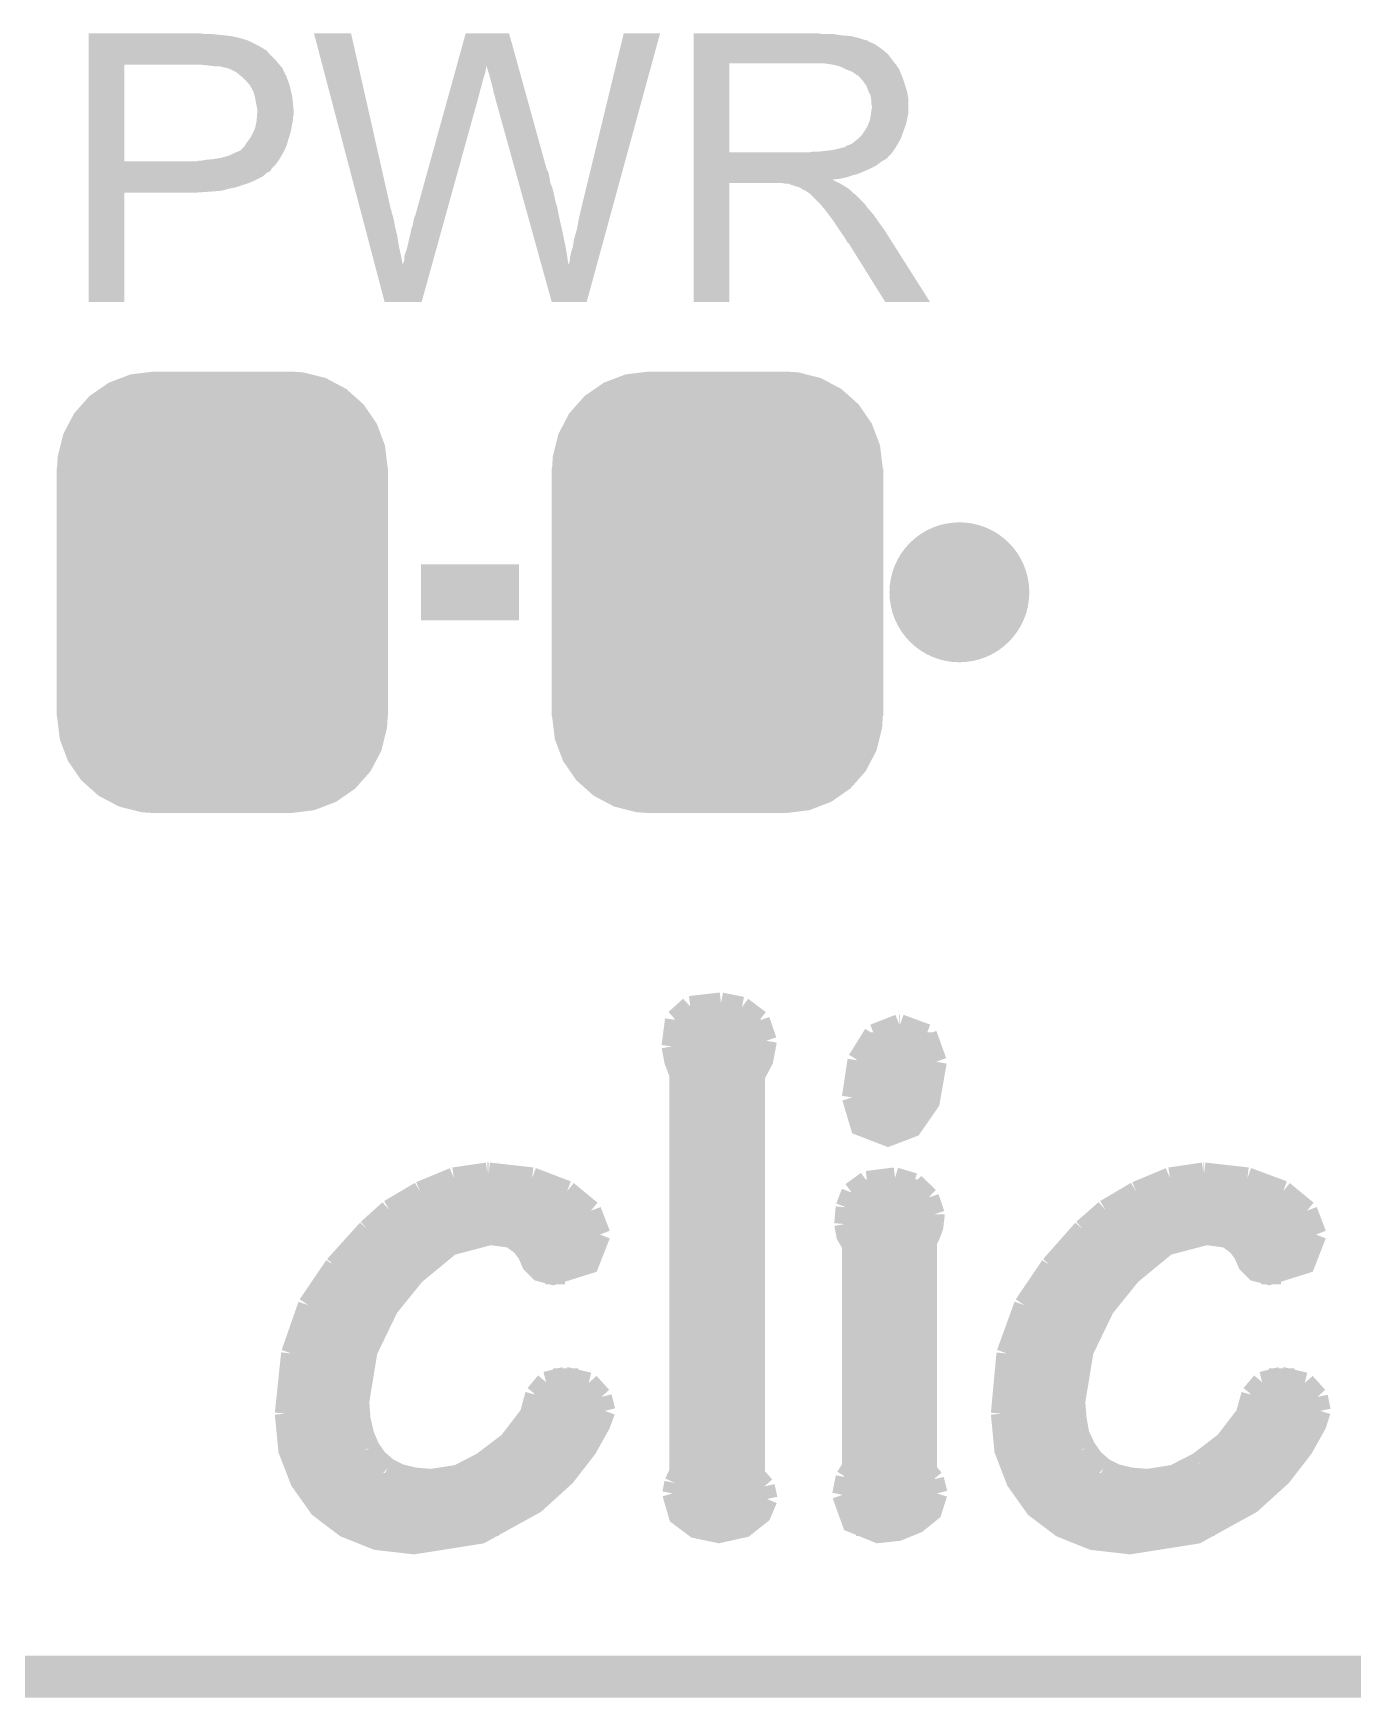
# Model space of a CAD drawing. Extents: x -1.3 to 24.2, y -3.9 to 53.4.
# Drawn here: x 14.42 to 19.21, y -3.89 to 2.16 of the extents above; entities that cross this region are included whole.
import ezdxf

# ---------------------------------------------------------------- set-up
doc = ezdxf.new("R2010")
doc.units = 0
doc.layers.get('0').update_dxf_attribs({"linetype": 'CONTINUOUS'})
for name, color, linetype in [('WIFI_BLE_CLICK_V102_GKO', 5, 'CONTINUOUS'), ('WIFI_BLE_CLICK_V102_GTO', 14, 'CONTINUOUS'), ('WIFI_BLE_CLICK_V102_GTS', 12, 'CONTINUOUS')]:
    doc.layers.add(name, color=color, linetype=linetype)

# ---------------------------------------------------------------- blocks, each defined once
blk = doc.blocks.new('CUSTOM_53')
for points in [[(-0.368484, 0.777768), (-0.333938, 0.790942), (0.3756, 0.777768), (0.32361, 0.790942)], [(-0.333938, 0.790942), (-0.273256, 0.798498), (0.32361, 0.790942), (0.29379, 0.798498)], [(-0.273256, 0.798498), (-0.25019, 0.80137), (0.29379, 0.798498), (0.25019, 0.80137)], [(-0.482218, 0.71288), (-0.44566, 0.738152), (0.47841, 0.71288), (0.45012, 0.738152)], [(-0.44566, 0.738152), (-0.412794, 0.76087), (0.45012, 0.738152), (0.407388, 0.76087)], [(-0.412794, 0.76087), (-0.368484, 0.777768), (0.407388, 0.76087), (0.3756, 0.777768)], [(-0.538216, 0.649738), (-0.50967, 0.681926), (0.53514, 0.649738), (0.51306, 0.681926)], [(-0.50967, 0.681926), (-0.482218, 0.71288), (0.51306, 0.681926), (0.47841, 0.71288)], [(-0.577562, 0.575076), (-0.55793, 0.61233), (0.574852, 0.575076), (0.560798, 0.61233)], [(-0.55793, 0.61233), (-0.538216, 0.649738), (0.560798, 0.61233), (0.53514, 0.649738)], [(-0.587972, 0.533366), (-0.577562, 0.575076), (0.590586, 0.533366), (0.574852, 0.575076)], [(-0.60071, 0.44958), (-0.597996, 0.49319), (0.60071, 0.44958), (0.595442, 0.49319)], [(-0.597996, 0.49319), (-0.587972, 0.533366), (0.595442, 0.49319), (0.590586, 0.533366)], [(-0.60198, -0.44958), (-0.60198, 0.44958), (0.60198, -0.44958), (0.60198, 0.44958)], [(-0.59544, -0.49319), (-0.60071, -0.44958), (0.597996, -0.49319), (0.60071, -0.44958)], [(-0.590586, -0.533366), (-0.59544, -0.49319), (0.58797, -0.533366), (0.597996, -0.49319)], [(-0.57485, -0.575076), (-0.590586, -0.533366), (0.577562, -0.575076), (0.58797, -0.533366)], [(-0.560798, -0.61233), (-0.57485, -0.575076), (0.557928, -0.61233), (0.577562, -0.575076)], [(-0.535138, -0.649738), (-0.560798, -0.61233), (0.538216, -0.649738), (0.557928, -0.61233)], [(-0.51306, -0.681926), (-0.535138, -0.649738), (0.509668, -0.681926), (0.538216, -0.649738)], [(-0.478408, -0.71288), (-0.51306, -0.681926), (0.482218, -0.71288), (0.509668, -0.681926)], [(-0.45012, -0.738152), (-0.478408, -0.71288), (0.445658, -0.738152), (0.482218, -0.71288)], [(-0.407386, -0.76087), (-0.45012, -0.738152), (0.412794, -0.76087), (0.445658, -0.738152)], [(-0.3756, -0.777768), (-0.407386, -0.76087), (0.368482, -0.777768), (0.412794, -0.76087)], [(-0.323608, -0.790942), (-0.3756, -0.777768), (0.333938, -0.790942), (0.368482, -0.777768)], [(-0.29379, -0.798498), (-0.323608, -0.790942), (0.273254, -0.798498), (0.333938, -0.790942)], [(-0.25019, -0.80137), (-0.29379, -0.798498), (0.25019, -0.80137), (0.273254, -0.798498)]]:
    blk.add_solid(points)

msp = doc.modelspace()

# ---------------------------------------------------------------- linework, layer by layer
at = {"layer": 'WIFI_BLE_CLICK_V102_GKO', "const_width": 0.1524}
msp.add_lwpolyline([(-1.27, -3.81), (21.59, -3.81), (24.13, -1.27)], dxfattribs=at)
at = {"layer": 'WIFI_BLE_CLICK_V102_GTO', "const_width": 0.254}
msp.add_lwpolyline([(17.653, 0.127, 1), (17.907, 0.127, 1)], format="xyb", close=True, dxfattribs=at)
at = {"layer": 'WIFI_BLE_CLICK_V102_GTO'}
for points, const_width in [([(15.8242, 0.127), (16.1798, 0.127)], 0.2032), ([(16.8021, -1.37668), (16.91386, -1.36398)], 0.0762), ([(16.91386, -1.36398), (16.99006, -1.37922)], 0.0762), ([(16.73606, -1.52146), (16.74876, -1.42494)], 0.0762), ([(16.74876, -1.42494), (16.8021, -1.37668)], 0.0762), ([(16.99006, -1.37922), (17.05356, -1.42748)], 0.0762), ([(17.05356, -1.42748), (17.07896, -1.50114)], 0.0762), ([(16.74622, -1.43256), (17.05864, -1.43256)], 0.0762), ([(17.4117, -1.57226), (17.47012, -1.47828)], 0.0762), ([(17.47012, -1.47828), (17.56156, -1.44272)], 0.0762), ([(17.56156, -1.44272), (17.5641, -1.44272)], 0.0762), ([(17.5641, -1.44272), (17.66062, -1.47828)], 0.0762), ([(17.66062, -1.47828), (17.69618, -1.57734)], 0.0762), ([(16.73606, -1.50876), (17.07896, -1.50876)], 0.0762), ([(16.73606, -1.52146), (16.74622, -1.5748), (16.764, -1.62052)], 0.0762), ([(17.03578, -3.07848), (17.03578, -1.62814), (17.06626, -1.56972), (17.07896, -1.50114)], 0.0762), ([(17.44218, -1.50876), (17.68348, -1.50876)], 0.0762), ([(16.74876, -1.58496), (17.06118, -1.58496)], 0.0762), ([(17.39138, -1.70688), (17.4117, -1.57226)], 0.0762), ([(17.39138, -1.70688), (17.42186, -1.80848), (17.52092, -1.84658), (17.60728, -1.81356), (17.67078, -1.72212), (17.69618, -1.57734)], 0.0762), ([(17.40662, -1.58496), (17.69618, -1.58496)], 0.0762), ([(16.764, -3.06832), (16.764, -1.62052)], 0.0762), ([(16.764, -1.66116), (17.03578, -1.66116)], 0.0762), ([(17.39138, -1.66116), (17.68856, -1.66116)], 0.0762), ([(16.764, -1.73736), (17.03578, -1.73736)], 0.0762), ([(17.39138, -1.73736), (17.66316, -1.73736)], 0.0762), ([(16.764, -1.81356), (17.03578, -1.81356)], 0.0762), ([(17.42694, -1.81356), (17.60728, -1.81356)], 0.0762), ([(16.764, -1.88976), (17.03578, -1.88976)], 0.0762), ([(16.764, -1.96596), (17.03578, -1.96596)], 0.0762), ([(15.82166, -2.04978), (15.94358, -1.99898)], 0.0762), ([(15.94358, -1.99898), (16.0655, -1.9812)], 0.0762), ([(16.0655, -1.9812), (16.07058, -1.9812)], 0.0762), ([(16.07058, -1.9812), (16.22806, -1.99898)], 0.0762), ([(16.22806, -1.99898), (16.35506, -2.04724)], 0.0762), ([(17.38884, -2.05232), (17.44472, -2.01168)], 0.0762), ([(17.44472, -2.01168), (17.54632, -1.99898)], 0.0762), ([(17.54632, -1.99898), (17.6149, -2.0193)], 0.0762), ([(17.6149, -2.0193), (17.66824, -2.0701)], 0.0762), ([(18.42262, -2.04978), (18.54454, -1.99898)], 0.0762), ([(18.54454, -1.99898), (18.66646, -1.9812)], 0.0762), ([(18.66646, -1.9812), (18.669, -1.9812)], 0.0762), ([(18.669, -1.9812), (18.82648, -1.99898)], 0.0762), ([(18.82648, -1.99898), (18.95602, -2.04724)], 0.0762), ([(15.7099, -2.11582), (15.82166, -2.04978)], 0.0762), ([(15.83436, -2.04216), (16.34744, -2.04216)], 0.0762), ([(16.35506, -2.04724), (16.44142, -2.11836)], 0.0762), ([(16.764, -2.04216), (17.03578, -2.04216)], 0.0762), ([(17.36852, -2.10566), (17.38884, -2.05232)], 0.0762), ([(17.39646, -2.04216), (17.64284, -2.04216)], 0.0762), ([(17.66824, -2.0701), (17.68856, -2.13106)], 0.0762), ([(18.31086, -2.11582), (18.42262, -2.04978)], 0.0762), ([(18.43532, -2.04216), (18.9484, -2.04216)], 0.0762), ([(18.95602, -2.04724), (19.04238, -2.11836)], 0.0762), ([(15.63116, -2.18694), (15.7099, -2.11582)], 0.0762), ([(15.70736, -2.11836), (16.44142, -2.11836)], 0.0762), ([(16.44142, -2.11836), (16.47444, -2.20472)], 0.0762), ([(16.764, -2.11836), (17.03578, -2.11836)], 0.0762), ([(17.36344, -2.16662), (17.36852, -2.10566)], 0.0762), ([(17.36598, -2.11836), (17.68856, -2.11836)], 0.0762), ([(17.66062, -3.06324), (17.66062, -2.23012), (17.67078, -2.2098), (17.68348, -2.17678), (17.68856, -2.1336), (17.68856, -2.13106)], 0.0762), ([(18.22958, -2.18694), (18.31086, -2.11582)], 0.0762), ([(18.30832, -2.11836), (19.04238, -2.11836)], 0.0762), ([(19.04238, -2.11836), (19.0754, -2.20472)], 0.0762), ([(15.51178, -2.31902), (15.63116, -2.18694)], 0.0762), ([(15.59814, -2.81178), (15.62862, -2.62636), (15.70482, -2.46888), (15.80134, -2.3495), (15.93088, -2.24282), (16.07566, -2.20472), (16.15186, -2.21488), (16.18996, -2.24282), (16.21282, -2.2733), (16.22806, -2.30886), (16.256, -2.3368), (16.30426, -2.3495), (16.4338, -2.30886), (16.47444, -2.20472)], 0.0762), ([(15.62354, -2.19456), (16.47444, -2.19456)], 0.0762), ([(16.764, -2.19456), (17.03578, -2.19456)], 0.0762), ([(17.36344, -2.16662), (17.37106, -2.20726), (17.39138, -2.24282)], 0.0762), ([(17.36598, -2.19456), (17.6784, -2.19456)], 0.0762), ([(18.11274, -2.31902), (18.22958, -2.18694)], 0.0762), ([(18.1991, -2.81178), (18.22958, -2.62636), (18.30578, -2.46888), (18.4023, -2.3495), (18.53184, -2.24282), (18.67662, -2.20472), (18.75282, -2.21488), (18.79092, -2.24282), (18.81378, -2.2733), (18.82902, -2.30886), (18.85696, -2.3368), (18.90522, -2.3495), (19.03476, -2.30886), (19.0754, -2.20472)], 0.0762), ([(18.2245, -2.19456), (19.07286, -2.19456)], 0.0762), ([(15.55242, -2.27076), (15.8877, -2.27076)], 0.0762), ([(16.21028, -2.27076), (16.4592, -2.27076)], 0.0762), ([(16.764, -2.27076), (17.03578, -2.27076)], 0.0762), ([(17.39138, -3.05054), (17.39138, -2.24282)], 0.0762), ([(17.39138, -2.27076), (17.66062, -2.27076)], 0.0762), ([(18.15338, -2.27076), (18.48866, -2.27076)], 0.0762), ([(18.81124, -2.27076), (19.06016, -2.27076)], 0.0762), ([(15.41526, -2.46126), (15.51178, -2.31902)], 0.0762), ([(18.01622, -2.46126), (18.11274, -2.31902)], 0.0762), ([(15.48892, -2.34696), (15.80388, -2.34696)], 0.0762), ([(16.27632, -2.34696), (16.34744, -2.34696)], 0.0762), ([(16.764, -2.34696), (17.03578, -2.34696)], 0.0762), ([(17.39138, -2.34696), (17.66062, -2.34696)], 0.0762), ([(18.08988, -2.34696), (18.40484, -2.34696)], 0.0762), ([(18.87728, -2.34696), (18.9484, -2.34696)], 0.0762), ([(15.43812, -2.42316), (15.73784, -2.42316)], 0.0762), ([(16.764, -2.42316), (17.03578, -2.42316)], 0.0762), ([(17.39138, -2.42316), (17.66062, -2.42316)], 0.0762), ([(18.03908, -2.42316), (18.3388, -2.42316)], 0.0762), ([(15.3543, -2.63652), (15.41526, -2.46126)], 0.0762), ([(15.39748, -2.49936), (15.68704, -2.49936)], 0.0762), ([(16.764, -2.49936), (17.03578, -2.49936)], 0.0762), ([(17.39138, -2.49936), (17.66062, -2.49936)], 0.0762), ([(17.95272, -2.63652), (18.01622, -2.46126)], 0.0762), ([(17.99844, -2.49936), (18.288, -2.49936)], 0.0762), ([(15.36954, -2.57556), (15.64894, -2.57556)], 0.0762), ([(16.764, -2.57556), (17.03578, -2.57556)], 0.0762), ([(17.39138, -2.57556), (17.66062, -2.57556)], 0.0762), ([(17.9705, -2.57556), (18.2499, -2.57556)], 0.0762), ([(15.33144, -2.85496), (15.3543, -2.63652)], 0.0762), ([(15.34922, -2.65176), (15.621, -2.65176)], 0.0762), ([(16.764, -2.65176), (17.03578, -2.65176)], 0.0762), ([(17.39138, -2.65176), (17.66062, -2.65176)], 0.0762), ([(17.9324, -2.85496), (17.95272, -2.63652)], 0.0762), ([(17.95018, -2.65176), (18.22196, -2.65176)], 0.0762), ([(15.33652, -2.72796), (15.60322, -2.72796)], 0.0762), ([(16.24076, -2.78638), (16.27886, -2.74066)], 0.0762), ([(16.27886, -2.74066), (16.34744, -2.72288)], 0.0762), ([(16.30426, -2.72796), (16.3957, -2.72796)], 0.0762), ([(16.34744, -2.72288), (16.4338, -2.7432)], 0.0762), ([(16.4338, -2.7432), (16.47952, -2.794)], 0.0762), ([(16.764, -2.72796), (17.03578, -2.72796)], 0.0762), ([(17.39138, -2.72796), (17.66062, -2.72796)], 0.0762), ([(17.93748, -2.72796), (18.20418, -2.72796)], 0.0762), ([(18.84172, -2.78638), (18.87982, -2.74066)], 0.0762), ([(18.87982, -2.74066), (18.9484, -2.72288)], 0.0762), ([(18.90522, -2.72796), (18.99666, -2.72796)], 0.0762), ([(18.9484, -2.72288), (19.03476, -2.7432)], 0.0762), ([(19.03476, -2.7432), (19.08048, -2.794)], 0.0762), ([(15.33144, -2.80416), (15.59814, -2.80416)], 0.0762), ([(15.59814, -2.81178), (15.60322, -2.87528)], 0.0762), ([(16.22044, -2.86004), (16.24076, -2.78638)], 0.0762), ([(16.23568, -2.80416), (16.48206, -2.80416)], 0.0762), ([(16.47952, -2.794), (16.49222, -2.8448)], 0.0762), ([(16.764, -2.80416), (17.03578, -2.80416)], 0.0762), ([(17.39138, -2.80416), (17.66062, -2.80416)], 0.0762), ([(17.9324, -2.80416), (18.1991, -2.80416)], 0.0762), ([(18.1991, -2.81178), (18.20418, -2.87528)], 0.0762), ([(18.8214, -2.86004), (18.84172, -2.78638)], 0.0762), ([(18.83664, -2.80416), (19.08302, -2.80416)], 0.0762), ([(19.08048, -2.794), (19.09064, -2.8448)], 0.0762), ([(15.33144, -2.85496), (15.34414, -2.98704), (15.38732, -3.0988), (15.4559, -3.19532), (15.54988, -3.26644), (15.66418, -3.31216), (15.7988, -3.3274), (16.0401, -3.2893), (16.23822, -3.18008), (16.34744, -3.08102), (16.42618, -2.97942), (16.47444, -2.89306), (16.49222, -2.8448)], 0.0762), ([(15.60322, -2.87528), (15.61592, -2.93116)], 0.0762), ([(16.14424, -2.9591), (16.22044, -2.86004)], 0.0762), ([(17.9324, -2.85496), (17.9451, -2.98704), (17.98828, -3.0988), (18.05686, -3.19532), (18.15084, -3.26644), (18.26514, -3.31216), (18.39976, -3.3274), (18.64106, -3.2893), (18.83918, -3.18008), (18.9484, -3.08102), (19.02714, -2.97942), (19.0754, -2.89306), (19.09064, -2.8448)], 0.0762), ([(18.20418, -2.87528), (18.21434, -2.93116)], 0.0762), ([(18.7452, -2.9591), (18.8214, -2.86004)], 0.0762), ([(15.33144, -2.88036), (15.60322, -2.88036)], 0.0762), ([(15.61592, -2.93116), (15.63624, -2.97942)], 0.0762), ([(16.20774, -2.88036), (16.47952, -2.88036)], 0.0762), ([(16.764, -2.88036), (17.03578, -2.88036)], 0.0762), ([(17.39138, -2.88036), (17.66062, -2.88036)], 0.0762), ([(17.9324, -2.88036), (18.20418, -2.88036)], 0.0762), ([(18.21434, -2.93116), (18.2372, -2.97942)], 0.0762), ([(18.8087, -2.88036), (19.08048, -2.88036)], 0.0762), ([(15.33906, -2.95656), (15.62354, -2.95656)], 0.0762), ([(15.63624, -2.97942), (15.66418, -3.02006)], 0.0762), ([(16.04772, -3.03276), (16.14424, -2.9591)], 0.0762), ([(16.14678, -2.95656), (16.44142, -2.95656)], 0.0762), ([(16.764, -2.95656), (17.03578, -2.95656)], 0.0762), ([(17.39138, -2.95656), (17.66062, -2.95656)], 0.0762), ([(17.94002, -2.95656), (18.2245, -2.95656)], 0.0762), ([(18.2372, -2.97942), (18.26514, -3.02006)], 0.0762), ([(18.64868, -3.03276), (18.7452, -2.9591)], 0.0762), ([(18.74774, -2.95656), (19.04238, -2.95656)], 0.0762), ([(15.35938, -3.03276), (15.67688, -3.03276)], 0.0762), ([(15.66418, -3.02006), (15.70228, -3.05308)], 0.0762), ([(15.70228, -3.05308), (15.748, -3.07594)], 0.0762), ([(15.95882, -3.07848), (16.04772, -3.03276)], 0.0762), ([(16.05026, -3.03276), (16.38808, -3.03276)], 0.0762), ([(16.764, -3.03276), (17.03578, -3.03276)], 0.0762), ([(17.36852, -3.0861), (17.39138, -3.05054)], 0.0762), ([(17.39138, -3.03276), (17.66062, -3.03276)], 0.0762), ([(17.96034, -3.03276), (18.27784, -3.03276)], 0.0762), ([(18.26514, -3.02006), (18.30324, -3.05308)], 0.0762), ([(18.30324, -3.05308), (18.34896, -3.07594)], 0.0762), ([(18.55978, -3.07848), (18.64868, -3.03276)], 0.0762), ([(18.65122, -3.03276), (18.98904, -3.03276)], 0.0762), ([(15.3924, -3.10896), (16.32204, -3.10896)], 0.0762), ([(15.748, -3.07594), (15.80134, -3.08864)], 0.0762), ([(15.80134, -3.08864), (15.8623, -3.09372)], 0.0762), ([(15.8623, -3.09372), (15.95882, -3.07848)], 0.0762), ([(16.7386, -3.14452), (16.74622, -3.10642)], 0.0762), ([(16.74622, -3.10642), (16.764, -3.06832)], 0.0762), ([(16.74622, -3.10896), (17.06372, -3.10896)], 0.0762), ([(17.03578, -3.07848), (17.07134, -3.11912)], 0.0762), ([(17.07134, -3.11912), (17.0815, -3.16484)], 0.0762), ([(17.35582, -3.1496), (17.36852, -3.0861)], 0.0762), ([(17.3609, -3.10896), (17.6911, -3.10896)], 0.0762), ([(17.66062, -3.06324), (17.68602, -3.09372)], 0.0762), ([(17.68602, -3.09372), (17.69872, -3.14452)], 0.0762), ([(17.99336, -3.10896), (18.923, -3.10896)], 0.0762), ([(18.34896, -3.07594), (18.4023, -3.08864)], 0.0762), ([(18.4023, -3.08864), (18.46326, -3.09372)], 0.0762), ([(18.46326, -3.09372), (18.55978, -3.07848)], 0.0762), ([(16.7386, -3.14452), (16.76146, -3.22326), (16.82242, -3.26898), (16.90624, -3.28676), (16.99768, -3.26644), (17.05864, -3.21818), (17.0815, -3.16484)], 0.0762), ([(17.35582, -3.1496), (17.39138, -3.24866), (17.48536, -3.28676), (17.55648, -3.27914), (17.62506, -3.2512), (17.6784, -3.20802), (17.69872, -3.14452)], 0.0762), ([(15.44828, -3.18516), (16.2306, -3.18516)], 0.0762), ([(16.74368, -3.18516), (17.07896, -3.18516)], 0.0762), ([(17.35836, -3.18516), (17.6911, -3.18516)], 0.0762), ([(18.04924, -3.18516), (18.83156, -3.18516)], 0.0762), ([(15.54226, -3.26136), (16.10614, -3.26136)], 0.0762), ([(16.80464, -3.26136), (17.00784, -3.26136)], 0.0762), ([(17.40408, -3.26136), (17.60982, -3.26136)], 0.0762), ([(18.14322, -3.26136), (18.7071, -3.26136)], 0.0762)]:
    msp.add_lwpolyline(points, dxfattribs=dict(at, const_width=const_width))
for points in [[(14.61772, 2.15392), (14.617722, 2.15646), (15.039342, 2.15392), (15.01902, 2.15646)], [(14.61772, 2.14884), (14.61772, 2.15392), (15.113, 2.14884), (15.0622, 2.15392)], [(14.61772, 2.1463), (14.61772, 2.14884), (15.133322, 2.1463), (15.113, 2.14884)], [(14.61772, 2.14376), (14.61772, 2.1463), (15.14602, 2.14376), (15.135862, 2.1463)], [(14.61772, 2.14122), (14.61772, 2.14376), (15.15872, 2.14122), (15.14602, 2.14376)], [(14.61772, 2.13106), (14.61772, 2.14122), (15.19428, 2.13106), (15.15872, 2.14122)], [(14.61772, 2.11074), (14.61772, 2.13106), (15.234918, 2.11074), (15.19428, 2.13106)], [(15.435612, 2.156442), (15.435606, 2.156458), (15.570204, 2.156442), (15.435606, 2.156458)], [(15.603944, 1.516378), (15.435612, 2.156442), (15.71498, 1.516378), (15.570204, 2.156442)], [(15.953704, 2.037044), (15.986772, 2.156444), (16.17731, 2.037044), (16.144244, 2.156444)], [(15.986772, 2.156444), (15.986778, 2.15646), (16.144244, 2.156444), (15.986778, 2.15646)], [(16.4084, 1.52908), (16.56081, 2.156432), (16.521318, 1.52908), (16.692874, 2.156432)], [(16.56081, 2.156432), (16.560818, 2.15646), (16.692874, 2.156432), (16.560818, 2.15646)], [(16.81482, 2.15392), (16.814822, 2.15646), (17.279622, 2.15392), (17.266922, 2.15646)], [(16.81482, 2.14884), (16.81482, 2.15392), (17.353278, 2.14884), (17.320262, 2.15392)], [(16.81482, 2.1463), (16.81482, 2.14884), (17.3863, 2.1463), (17.353278, 2.14884)], [(16.81482, 2.13868), (16.81482, 2.1463), (17.416778, 2.13868), (17.3863, 2.1463)], [(16.81482, 2.1336), (16.81482, 2.13868), (17.432022, 2.1336), (17.416778, 2.13868)], [(16.81482, 2.13106), (16.81482, 2.1336), (17.444722, 2.13106), (17.432022, 2.1336)], [(16.81482, 2.131038), (16.81482, 2.13106), (17.44726, 2.131038), (17.444722, 2.13106)], [(16.81482, 2.128514), (16.81482, 2.131038), (17.447274, 2.128514), (17.44726, 2.131038)], [(16.81482, 2.12344), (16.81482, 2.128514), (17.45742, 2.12344), (17.447274, 2.128514)], [(16.81482, 2.118358), (16.81482, 2.12344), (17.470122, 2.118358), (17.45742, 2.12344)], [(16.81482, 2.1082), (16.81482, 2.118358), (17.48536, 2.1082), (17.470122, 2.118358)], [(14.617718, 2.06248), (14.61772, 2.08534), (15.29334, 2.06248), (15.270482, 2.08534)], [(14.617718, 2.04724), (14.617718, 2.06248), (15.30604, 2.04724), (15.29334, 2.06248)], [(14.61772, 2.100578), (14.61772, 2.11074), (15.2527, 2.100578), (15.234918, 2.11074)], [(14.61772, 2.09804), (14.61772, 2.100578), (15.255244, 2.09804), (15.2527, 2.100578)], [(14.61772, 2.095496), (14.61772, 2.09804), (15.262862, 2.095496), (15.255244, 2.09804)], [(14.61772, 2.08534), (14.61772, 2.095496), (15.270482, 2.08534), (15.262862, 2.095496)], [(16.814818, 2.05994), (16.81482, 2.080258), (17.53616, 2.05994), (17.520922, 2.080258)], [(16.814818, 2.04724), (16.814818, 2.05994), (17.546038, 2.04724), (17.53616, 2.05994)], [(16.81482, 2.0955), (16.81482, 2.1082), (17.50314, 2.0955), (17.48536, 2.1082)], [(16.81482, 2.080258), (16.81482, 2.0955), (17.520922, 2.080258), (17.50314, 2.0955)], [(14.61771, 1.691662), (14.617718, 2.04216), (14.74724, 1.691662), (14.747262, 2.04216)], [(14.617718, 2.04216), (14.617718, 2.04724), (15.310394, 2.04216), (15.30604, 2.04724)], [(15.05204, 2.03962), (15.02664, 2.04216), (15.312572, 2.03962), (15.310394, 2.04216)], [(15.072362, 2.03708), (15.05204, 2.03962), (15.314748, 2.03708), (15.312572, 2.03962)], [(15.110462, 2.032), (15.090142, 2.03708), (15.319102, 2.032), (15.314748, 2.03708)], [(15.115544, 2.031998), (15.110462, 2.032), (15.319104, 2.031998), (15.319102, 2.032)], [(15.122318, 2.029458), (15.115544, 2.031998), (15.32128, 2.029458), (15.319104, 2.031998)], [(15.13586, 2.02438), (15.122318, 2.029458), (15.323538, 2.02438), (15.32128, 2.029458)], [(15.1511, 2.01676), (15.13586, 2.02438), (15.326926, 2.01676), (15.323538, 2.02438)], [(15.1638, 2.0066), (15.1511, 2.01676), (15.331442, 2.0066), (15.326926, 2.01676)], [(15.16698, 2.004056), (15.1638, 2.0066), (15.33398, 2.004056), (15.331442, 2.0066)], [(15.1765, 1.99644), (15.16698, 2.004056), (15.33652, 1.99644), (15.33398, 2.004056)], [(15.189198, 1.983742), (15.1765, 1.99644), (15.3416, 1.983742), (15.33652, 1.99644)], [(15.93824, 1.9812), (15.943164, 1.99898), (16.04772, 1.9812), (16.0528, 1.99898)], [(15.943164, 1.99898), (15.947384, 2.01422), (16.0528, 1.99898), (16.057878, 2.01422)], [(15.947384, 2.01422), (15.9509, 2.026918), (16.057878, 2.01422), (16.06042, 2.026918)], [(15.9509, 2.026918), (15.95301, 2.034534), (16.06042, 2.026918), (16.06042, 2.034534)], [(15.95301, 2.034534), (15.953704, 2.037044), (16.06042, 2.034534), (16.062922, 2.037044)], [(16.06296, 2.034544), (16.062922, 2.037044), (16.178002, 2.034544), (16.17731, 2.037044)], [(16.07058, 2.01168), (16.06296, 2.034544), (16.184334, 2.01168), (16.178002, 2.034544)], [(16.07566, 1.9939), (16.07058, 2.01168), (16.189258, 1.9939), (16.184334, 2.01168)], [(16.814812, 1.724682), (16.814818, 2.04722), (16.94434, 1.724682), (16.944342, 2.04722)], [(16.814818, 2.04722), (16.814818, 2.04724), (16.944342, 2.04722), (17.25168, 2.04724)], [(17.322802, 2.04216), (17.289782, 2.04724), (17.549988, 2.04216), (17.546038, 2.04724)], [(17.341442, 2.037076), (17.322802, 2.04216), (17.55394, 2.037076), (17.549988, 2.04216)], [(17.35074, 2.03454), (17.341442, 2.037076), (17.553962, 2.03454), (17.55394, 2.037076)], [(17.350768, 2.034526), (17.35074, 2.03454), (17.556486, 2.034526), (17.553962, 2.03454)], [(17.37106, 2.02438), (17.350768, 2.034526), (17.56156, 2.02438), (17.556486, 2.034526)], [(17.391382, 2.016758), (17.37106, 2.02438), (17.56461, 2.016758), (17.56156, 2.02438)], [(17.398154, 2.01168), (17.391382, 2.016758), (17.56664, 2.01168), (17.56461, 2.016758)], [(17.40154, 2.00914), (17.398154, 2.01168), (17.56773, 2.00914), (17.56664, 2.01168)], [(17.409164, 2.00406), (17.40154, 2.00914), (17.569906, 2.00406), (17.56773, 2.00914)], [(17.411706, 2.004054), (17.409164, 2.00406), (17.56991, 2.004054), (17.569906, 2.00406)], [(17.420592, 1.9939), (17.411706, 2.004054), (17.57426, 1.9939), (17.56991, 2.004054)], [(15.19174, 1.9812), (15.189198, 1.983742), (15.342448, 1.9812), (15.3416, 1.983742)], [(15.19683, 1.97358), (15.19174, 1.9812), (15.344986, 1.97358), (15.342448, 1.9812)], [(15.199366, 1.973568), (15.19683, 1.97358), (15.34499, 1.973568), (15.344986, 1.97358)], [(15.202264, 1.9685), (15.199366, 1.973568), (15.346678, 1.9685), (15.34499, 1.973568)], [(15.20952, 1.9558), (15.202264, 1.9685), (15.349856, 1.9558), (15.346678, 1.9685)], [(15.213332, 1.94818), (15.20952, 1.9558), (15.35176, 1.94818), (15.349856, 1.9558)], [(15.217142, 1.940558), (15.213332, 1.94818), (15.353454, 1.940558), (15.35176, 1.94818)], [(15.220952, 1.925318), (15.217142, 1.940558), (15.35684, 1.925318), (15.353454, 1.940558)], [(15.92206, 1.92278), (15.927688, 1.9431), (16.03248, 1.92278), (16.03756, 1.9431)], [(15.927688, 1.9431), (15.932612, 1.96088), (16.03756, 1.9431), (16.04264, 1.96088)], [(15.932612, 1.96088), (15.93824, 1.9812), (16.04264, 1.96088), (16.04772, 1.9812)], [(16.08074, 1.97358), (16.07566, 1.9939), (16.194884, 1.97358), (16.189258, 1.9939)], [(16.08582, 1.955802), (16.08074, 1.97358), (16.199808, 1.955802), (16.194884, 1.97358)], [(16.08836, 1.94056), (16.08582, 1.955802), (16.204028, 1.94056), (16.199808, 1.955802)], [(16.0909, 1.932942), (16.08836, 1.94056), (16.206138, 1.932942), (16.204028, 1.94056)], [(17.42948, 1.983742), (17.420592, 1.9939), (17.577646, 1.983742), (17.57426, 1.9939)], [(17.438552, 1.97104), (17.42948, 1.983742), (17.58188, 1.97104), (17.577646, 1.983742)], [(17.44218, 1.96596), (17.438552, 1.97104), (17.583406, 1.96596), (17.58188, 1.97104)], [(17.4498, 1.945642), (17.44218, 1.96596), (17.5895, 1.945642), (17.583406, 1.96596)], [(17.4498, 1.94564), (17.4498, 1.945642), (17.589502, 1.94564), (17.5895, 1.945642)], [(17.45742, 1.930396), (17.4498, 1.94564), (17.59255, 1.930396), (17.589502, 1.94564)], [(15.22222, 1.92024), (15.220952, 1.925318), (15.357348, 1.92024), (15.35684, 1.925318)], [(15.22476, 1.905), (15.22222, 1.92024), (15.358872, 1.905), (15.357348, 1.92024)], [(15.22984, 1.879598), (15.22476, 1.905), (15.361414, 1.879598), (15.358872, 1.905)], [(15.22984, 1.874522), (15.22984, 1.879598), (15.36192, 1.874522), (15.361414, 1.879598)], [(15.22984, 1.86944), (15.22984, 1.874522), (15.36192, 1.86944), (15.36192, 1.874522)], [(15.803882, 1.496062), (15.92206, 1.92278), (15.914098, 1.496062), (16.03248, 1.92278)], [(16.093438, 1.927864), (16.0909, 1.932942), (16.207544, 1.927864), (16.206138, 1.932942)], [(16.09344, 1.922782), (16.093438, 1.927864), (16.208952, 1.922782), (16.207544, 1.927864)], [(16.166016, 1.661156), (16.09344, 1.922782), (16.281402, 1.661156), (16.208952, 1.922782)], [(17.458872, 1.920238), (17.45742, 1.930396), (17.59458, 1.920238), (17.59255, 1.930396)], [(17.45887, 1.864358), (17.4625, 1.88976), (17.59458, 1.864358), (17.59458, 1.88976)], [(17.45996, 1.912618), (17.458872, 1.920238), (17.59458, 1.912618), (17.59458, 1.920238)], [(17.459962, 1.899918), (17.45996, 1.912618), (17.59458, 1.899918), (17.59458, 1.912618)], [(17.4625, 1.892296), (17.459962, 1.899918), (17.59458, 1.892296), (17.59458, 1.899918)], [(17.4625, 1.88976), (17.4625, 1.892296), (17.59458, 1.88976), (17.59458, 1.892296)], [(15.216574, 1.800858), (15.222218, 1.813558), (15.35176, 1.800858), (15.353876, 1.813558)], [(15.222218, 1.813558), (15.222726, 1.8161), (15.353876, 1.813558), (15.3543, 1.8161)], [(15.222726, 1.8161), (15.2273, 1.838958), (15.3543, 1.8161), (15.35887, 1.838958)], [(15.2273, 1.838958), (15.22751, 1.841498), (15.35887, 1.838958), (15.35938, 1.841498)], [(15.22751, 1.841498), (15.228358, 1.851658), (15.35938, 1.841498), (15.35938, 1.851658)], [(15.228358, 1.851658), (15.229204, 1.861818), (15.35938, 1.851658), (15.36192, 1.861818)], [(15.229204, 1.861818), (15.22984, 1.86944), (15.36192, 1.861818), (15.36192, 1.86944)], [(17.43964, 1.808478), (17.444718, 1.816098), (17.579568, 1.808478), (17.582338, 1.816098)], [(17.444718, 1.816098), (17.449798, 1.8288), (17.582338, 1.816098), (17.586958, 1.8288)], [(17.449798, 1.8288), (17.454878, 1.841498), (17.586958, 1.8288), (17.589498, 1.841498)], [(17.454878, 1.841498), (17.457418, 1.8542), (17.589498, 1.841498), (17.59204, 1.8542)], [(17.457418, 1.8542), (17.45742, 1.854202), (17.59204, 1.8542), (17.59204, 1.854202)], [(17.45742, 1.854202), (17.45887, 1.864358), (17.59204, 1.854202), (17.59458, 1.864358)], [(15.185642, 1.750058), (15.191738, 1.760218), (15.33652, 1.750058), (15.339422, 1.760218)], [(15.191738, 1.760218), (15.197834, 1.76784), (15.339422, 1.760218), (15.3416, 1.76784)], [(15.197834, 1.76784), (15.2019, 1.772922), (15.3416, 1.76784), (15.343162, 1.772922)], [(15.2019, 1.772922), (15.21206, 1.7907), (15.343162, 1.772922), (15.348634, 1.7907)], [(15.21206, 1.7907), (15.216574, 1.800858), (15.348634, 1.7907), (15.35176, 1.800858)], [(17.376142, 1.75006), (17.388838, 1.75514), (17.553306, 1.75006), (17.556268, 1.75514)], [(17.388838, 1.75514), (17.411062, 1.772918), (17.556268, 1.75514), (17.56664, 1.772918)], [(17.411062, 1.772918), (17.414238, 1.775458), (17.56664, 1.772918), (17.567562, 1.775458)], [(17.414238, 1.775458), (17.426938, 1.788158), (17.567562, 1.775458), (17.57218, 1.788158)], [(17.426938, 1.788158), (17.434558, 1.800858), (17.57218, 1.788158), (17.576798, 1.800858)], [(17.434558, 1.800858), (17.437098, 1.8034), (17.576798, 1.800858), (17.577722, 1.8034)], [(17.437098, 1.8034), (17.43964, 1.808478), (17.577722, 1.8034), (17.579568, 1.808478)], [(15.008858, 1.69164), (15.019018, 1.69418), (15.304952, 1.69164), (15.306766, 1.69418)], [(15.029178, 1.69418), (15.03933, 1.696718), (15.306766, 1.69418), (15.30858, 1.696718)], [(15.03933, 1.696718), (15.03934, 1.69672), (15.30858, 1.696718), (15.30858, 1.69672)], [(15.03934, 1.69672), (15.067282, 1.69926), (15.30858, 1.69672), (15.310032, 1.69926)], [(15.067282, 1.69926), (15.09776, 1.70434), (15.310032, 1.69926), (15.312934, 1.70434)], [(15.09776, 1.70434), (15.1257, 1.711958), (15.312934, 1.70434), (15.317288, 1.711958)], [(15.1257, 1.711958), (15.15364, 1.72466), (15.317288, 1.711958), (15.324546, 1.72466)], [(15.15364, 1.72466), (15.166336, 1.72974), (15.324546, 1.72466), (15.327448, 1.72974)], [(15.166336, 1.72974), (15.168874, 1.732278), (15.327448, 1.72974), (15.3289, 1.732278)], [(15.168874, 1.732278), (15.184118, 1.747518), (15.3289, 1.732278), (15.33543, 1.747518)], [(15.184118, 1.747518), (15.185642, 1.750058), (15.33543, 1.747518), (15.33652, 1.750058)], [(16.81481, 1.71196), (16.814812, 1.7145), (17.525994, 1.71196), (17.52854, 1.7145)], [(16.81481, 1.711946), (16.81481, 1.71196), (17.523454, 1.711946), (17.525994, 1.71196)], [(16.81481, 1.70688), (16.81481, 1.711946), (17.520918, 1.70688), (17.523454, 1.711946)], [(16.81481, 1.7018), (16.81481, 1.70688), (17.51584, 1.7018), (17.520918, 1.70688)], [(16.81481, 1.69672), (16.81481, 1.7018), (17.508218, 1.69672), (17.51584, 1.7018)], [(16.81481, 1.691638), (16.81481, 1.69672), (17.49806, 1.691638), (17.508218, 1.69672)], [(16.814812, 1.72466), (16.814812, 1.724682), (17.236438, 1.72466), (16.94434, 1.724682)], [(16.814812, 1.7145), (16.814812, 1.72466), (17.52854, 1.7145), (17.536668, 1.72466)], [(17.236438, 1.72466), (17.251678, 1.7272), (17.536668, 1.72466), (17.5387, 1.7272)], [(17.271998, 1.7272), (17.317718, 1.73228), (17.5387, 1.7272), (17.542086, 1.73228)], [(17.317718, 1.73228), (17.340582, 1.73736), (17.542086, 1.73228), (17.545474, 1.73736)], [(17.340582, 1.73736), (17.358356, 1.74244), (17.545474, 1.73736), (17.548862, 1.74244)], [(17.363434, 1.74244), (17.368518, 1.747516), (17.548862, 1.74244), (17.551822, 1.747516)], [(17.368518, 1.747516), (17.376142, 1.75006), (17.551822, 1.747516), (17.553306, 1.75006)], [(14.617708, 1.62052), (14.61771, 1.63576), (15.21714, 1.62052), (15.247618, 1.63576)], [(14.61771, 1.69164), (14.61771, 1.691662), (15.008858, 1.69164), (14.74724, 1.691662)], [(14.61771, 1.678938), (14.61771, 1.69164), (15.295878, 1.678938), (15.304952, 1.69164)], [(14.61771, 1.663694), (14.61771, 1.678938), (15.28064, 1.663694), (15.295878, 1.678938)], [(14.61771, 1.661154), (14.61771, 1.663694), (15.280634, 1.661154), (15.28064, 1.663694)], [(14.61771, 1.65354), (14.61771, 1.661154), (15.273016, 1.65354), (15.280634, 1.661154)], [(14.61771, 1.650996), (14.61771, 1.65354), (15.265398, 1.650996), (15.273016, 1.65354)], [(14.61771, 1.64338), (14.61771, 1.650996), (15.257778, 1.64338), (15.265398, 1.650996)], [(14.61771, 1.63576), (14.61771, 1.64338), (15.247618, 1.63576), (15.257778, 1.64338)], [(16.168128, 1.653538), (16.166016, 1.661156), (16.286482, 1.653538), (16.281402, 1.661156)], [(16.170946, 1.64338), (16.168128, 1.653538), (16.28902, 1.64338), (16.286482, 1.653538)], [(16.17447, 1.63068), (16.170946, 1.64338), (16.29156, 1.63068), (16.28902, 1.64338)], [(16.81481, 1.6764), (16.81481, 1.691638), (17.477738, 1.6764), (17.49806, 1.691638)], [(16.81481, 1.66116), (16.81481, 1.6764), (17.44726, 1.66116), (17.477738, 1.6764)], [(16.81481, 1.64592), (16.81481, 1.66116), (17.411698, 1.64592), (17.44726, 1.66116)], [(16.81481, 1.64084), (16.81481, 1.64592), (17.391382, 1.64084), (17.411698, 1.64592)], [(16.81481, 1.63322), (16.81481, 1.64084), (17.368518, 1.63322), (17.391382, 1.64084)], [(16.81481, 1.62814), (16.81481, 1.63322), (17.345658, 1.62814), (17.368518, 1.63322)], [(14.6177, 1.181122), (14.617708, 1.577318), (14.747218, 1.181122), (14.74724, 1.577318)], [(14.617708, 1.6129), (14.617708, 1.62052), (15.19936, 1.6129), (15.21714, 1.62052)], [(14.617708, 1.59766), (14.617708, 1.6129), (15.153638, 1.59766), (15.19936, 1.6129)], [(14.617708, 1.59258), (14.617708, 1.59766), (15.12824, 1.59258), (15.153638, 1.59766)], [(14.617708, 1.58496), (14.617708, 1.59258), (15.100298, 1.58496), (15.12824, 1.59258)], [(14.617708, 1.58242), (14.617708, 1.58496), (15.06982, 1.58242), (15.100298, 1.58496)], [(14.617708, 1.57988), (14.617708, 1.58242), (15.03426, 1.57988), (15.06982, 1.58242)], [(14.617708, 1.57734), (14.617708, 1.57988), (14.996162, 1.57734), (15.03426, 1.57988)], [(14.617708, 1.577318), (14.617708, 1.57734), (14.74724, 1.577318), (14.996162, 1.57734)], [(16.179402, 1.612898), (16.17447, 1.63068), (16.294102, 1.612898), (16.29156, 1.63068)], [(16.184334, 1.595118), (16.179402, 1.612898), (16.30172, 1.595118), (16.294102, 1.612898)], [(16.18997, 1.5748), (16.184334, 1.595118), (16.3068, 1.5748), (16.30172, 1.595118)], [(16.197016, 1.5494), (16.18997, 1.5748), (16.31188, 1.5494), (16.3068, 1.5748)], [(16.8148, 1.181122), (16.814808, 1.612878), (16.944318, 1.181122), (16.94434, 1.612878)], [(16.814808, 1.623058), (16.81481, 1.625566), (17.322804, 1.623058), (17.320292, 1.625566)], [(16.814808, 1.6129), (16.814808, 1.623058), (17.34312, 1.6129), (17.322804, 1.623058)], [(16.814808, 1.612878), (16.814808, 1.6129), (16.94434, 1.612878), (17.137378, 1.6129)], [(16.81481, 1.625566), (16.81481, 1.62814), (17.320292, 1.625566), (17.345658, 1.62814)], [(17.147538, 1.61036), (17.137378, 1.6129), (17.348198, 1.61036), (17.34312, 1.6129)], [(17.162774, 1.607826), (17.160234, 1.61036), (17.352422, 1.607826), (17.348198, 1.61036)], [(17.165316, 1.60782), (17.162774, 1.607826), (17.352432, 1.60782), (17.352422, 1.607826)], [(17.188182, 1.6002), (17.165316, 1.60782), (17.365134, 1.6002), (17.352432, 1.60782)], [(17.198338, 1.597662), (17.188182, 1.6002), (17.369364, 1.597662), (17.365134, 1.6002)], [(17.202152, 1.59512), (17.198338, 1.597662), (17.3736, 1.59512), (17.369364, 1.597662)], [(17.213576, 1.587502), (17.202152, 1.59512), (17.383124, 1.587502), (17.3736, 1.59512)], [(17.221198, 1.584962), (17.213576, 1.587502), (17.386298, 1.584962), (17.383124, 1.587502)], [(17.223718, 1.58496), (17.221198, 1.584962), (17.3863, 1.58496), (17.386298, 1.584962)], [(17.22374, 1.582432), (17.223718, 1.58496), (17.38883, 1.582432), (17.3863, 1.58496)], [(17.236438, 1.574802), (17.22374, 1.582432), (17.39646, 1.574802), (17.38883, 1.582432)], [(17.236442, 1.574798), (17.236438, 1.574802), (17.396464, 1.574798), (17.39646, 1.574802)], [(17.238982, 1.572258), (17.236442, 1.574798), (17.40154, 1.572258), (17.396464, 1.574798)], [(17.269462, 1.541778), (17.238982, 1.572258), (17.43202, 1.541778), (17.40154, 1.572258)], [(15.605282, 1.511296), (15.603944, 1.516378), (15.71752, 1.511296), (15.71498, 1.516378)], [(15.606616, 1.506218), (15.605282, 1.511296), (15.717522, 1.506218), (15.71752, 1.511296)], [(16.204062, 1.524), (16.197016, 1.5494), (16.3195, 1.524), (16.31188, 1.5494)], [(16.211812, 1.49606), (16.204062, 1.524), (16.32458, 1.49606), (16.3195, 1.524)], [(16.39824, 1.4859), (16.4084, 1.52908), (16.50951, 1.4859), (16.521318, 1.52908)], [(17.277078, 1.53416), (17.269462, 1.541778), (17.437736, 1.53416), (17.43202, 1.541778)], [(17.2847, 1.524002), (17.277078, 1.53416), (17.445354, 1.524002), (17.437736, 1.53416)], [(17.28724, 1.52146), (17.2847, 1.524002), (17.44726, 1.52146), (17.445354, 1.524002)], [(17.289778, 1.51892), (17.28724, 1.52146), (17.449518, 1.51892), (17.44726, 1.52146)], [(17.30502, 1.4986), (17.289778, 1.51892), (17.46758, 1.4986), (17.449518, 1.51892)], [(15.610624, 1.49098), (15.606616, 1.506218), (15.722598, 1.49098), (15.717522, 1.506218)], [(15.613296, 1.48082), (15.610624, 1.49098), (15.72514, 1.48082), (15.722598, 1.49098)], [(15.616636, 1.46812), (15.613296, 1.48082), (15.72768, 1.46812), (15.72514, 1.48082)], [(15.620644, 1.45288), (15.616636, 1.46812), (15.73022, 1.45288), (15.72768, 1.46812)], [(15.62866, 1.4224), (15.620644, 1.45288), (15.73784, 1.4224), (15.73022, 1.45288)], [(15.788642, 1.445262), (15.79372, 1.457962), (15.900006, 1.445262), (15.903528, 1.457962)], [(15.79372, 1.457962), (15.798802, 1.48336), (15.903528, 1.457962), (15.910574, 1.48336)], [(15.798802, 1.48336), (15.80134, 1.49098), (15.910574, 1.48336), (15.912688, 1.49098)], [(15.80134, 1.49098), (15.803882, 1.496062), (15.912688, 1.49098), (15.914098, 1.496062)], [(16.227314, 1.44018), (16.211812, 1.49606), (16.33728, 1.44018), (16.32458, 1.49606)], [(16.39062, 1.445258), (16.39824, 1.4859), (16.498398, 1.445258), (16.50951, 1.4859)], [(17.32026, 1.47828), (17.30502, 1.4986), (17.481804, 1.47828), (17.46758, 1.4986)], [(17.323648, 1.4732), (17.32026, 1.47828), (17.48536, 1.4732), (17.481804, 1.47828)], [(17.342274, 1.44526), (17.323648, 1.4732), (17.50568, 1.44526), (17.48536, 1.4732)], [(15.637344, 1.38938), (15.62866, 1.4224), (15.74292, 1.38938), (15.73784, 1.4224)], [(15.77086, 1.366522), (15.77848, 1.397), (15.878162, 1.366522), (15.886616, 1.397)], [(15.77848, 1.397), (15.7861, 1.43002), (15.886616, 1.397), (15.895776, 1.43002)], [(15.7861, 1.43002), (15.788642, 1.445262), (15.895776, 1.43002), (15.900006, 1.445262)], [(16.244224, 1.37922), (16.227314, 1.44018), (16.34998, 1.37922), (16.33728, 1.44018)], [(16.37538, 1.37922), (16.38046, 1.409702), (16.480338, 1.37922), (16.488674, 1.409702)], [(16.38046, 1.409702), (16.39062, 1.445258), (16.488674, 1.409702), (16.498398, 1.445258)], [(17.35074, 1.43256), (17.342274, 1.44526), (17.513738, 1.43256), (17.50568, 1.44526)], [(17.36344, 1.414782), (17.35074, 1.43256), (17.525018, 1.414782), (17.513738, 1.43256)], [(17.373598, 1.397002), (17.36344, 1.414782), (17.536298, 1.397002), (17.525018, 1.414782)], [(17.381218, 1.38938), (17.373598, 1.397002), (17.541134, 1.38938), (17.536298, 1.397002)], [(15.646696, 1.35382), (15.637344, 1.38938), (15.75054, 1.35382), (15.74292, 1.38938)], [(15.656658, 1.315942), (15.646696, 1.35382), (15.75816, 1.315942), (15.75054, 1.35382)], [(15.7607, 1.323342), (15.76324, 1.330964), (15.866182, 1.323342), (15.868296, 1.330964)], [(15.76324, 1.341122), (15.765782, 1.353822), (15.871114, 1.341122), (15.874638, 1.353822)], [(15.76324, 1.330964), (15.76324, 1.341122), (15.868296, 1.330964), (15.871114, 1.341122)], [(15.765782, 1.353822), (15.77086, 1.366522), (15.874638, 1.353822), (15.878162, 1.366522)], [(16.261734, 1.316096), (16.244224, 1.37922), (16.360102, 1.316096), (16.34998, 1.37922)], [(16.362682, 1.325882), (16.36522, 1.333504), (16.465752, 1.325882), (16.467838, 1.333504)], [(16.36522, 1.341122), (16.36776, 1.35128), (16.46992, 1.341122), (16.472698, 1.35128)], [(16.36522, 1.333504), (16.36522, 1.341122), (16.467838, 1.333504), (16.46992, 1.341122)], [(16.36776, 1.35128), (16.370302, 1.36398), (16.472698, 1.35128), (16.47617, 1.36398)], [(16.370302, 1.36398), (16.37538, 1.37922), (16.47617, 1.36398), (16.480338, 1.37922)], [(17.383762, 1.3843), (17.381218, 1.38938), (17.544358, 1.3843), (17.541134, 1.38938)], [(17.510758, 1.18111), (17.383762, 1.3843), (17.673274, 1.18111), (17.544358, 1.3843)], [(15.692116, 1.181116), (15.656658, 1.315942), (15.826726, 1.181116), (15.86413, 1.315942)], [(15.75816, 1.315942), (15.758162, 1.318264), (15.86413, 1.315942), (15.864774, 1.318264)], [(15.758162, 1.318264), (15.7607, 1.323342), (15.864774, 1.318264), (15.866182, 1.323342)], [(16.299176, 1.181116), (16.261734, 1.316096), (16.426166, 1.181116), (16.463076, 1.316096)], [(16.360102, 1.316096), (16.360146, 1.318266), (16.463076, 1.316096), (16.46367, 1.318266)], [(16.360146, 1.318266), (16.36268, 1.320806), (16.46367, 1.318266), (16.464364, 1.320806)], [(16.36268, 1.320806), (16.362682, 1.325882), (16.464364, 1.320806), (16.465752, 1.325882)], [(14.747218, 1.1811), (14.6177, 1.181122), (14.747218, 1.1811), (14.747218, 1.181122)], [(15.826722, 1.1811), (15.692116, 1.181116), (15.826722, 1.1811), (15.826726, 1.181116)], [(16.426162, 1.1811), (16.299176, 1.181116), (16.426162, 1.1811), (16.426166, 1.181116)], [(16.944318, 1.1811), (16.8148, 1.181122), (16.944318, 1.1811), (16.944318, 1.181122)], [(17.67328, 1.1811), (17.673274, 1.18111), (17.67328, 1.1811), (17.510758, 1.18111)]]:
    msp.add_solid(points, dxfattribs=at)

# ---------------------------------------------------------------- block references
at = {"layer": 'WIFI_BLE_CLICK_V102_GTS'}
for p in [(15.10284, 0.127), (16.90116, 0.127)]:
    msp.add_blockref('CUSTOM_53', p, dxfattribs=at)

doc.saveas('drawing.dxf')
